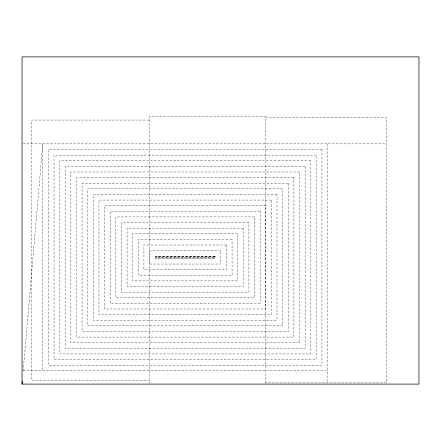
<?xml version="1.0" encoding="UTF-8"?>
<svg xmlns="http://www.w3.org/2000/svg" width="441" height="441" viewBox="0 0 441 441"><rect width="100%" height="100%" fill="white"/><g stroke="black" fill="none" stroke-linecap="round" stroke-linejoin="round"><path stroke-width="0.33" stroke-dasharray="2.21 1.65" d="M23.175 371.063L42.76 143.865L42.76 370.804M265.438 117.775L386.371 117.775L386.371 382.882L265.438 382.882M149.267 120.057L31.73 120.057L31.73 380.6L149.267 380.6M23.384 143.865L386.371 143.865M23.384 370.804L327.602 370.804M327.602 143.865L327.602 383.438M265.438 383.438L265.438 116.551L149.267 116.551L149.267 383.438M321.985 149.488L48.383 149.488L48.383 365.187L321.985 365.187L321.985 149.488M316.368 155.105L54 155.105L54 359.564L316.368 359.564L316.368 155.105M310.745 160.728L59.623 160.728L59.623 353.947L310.745 353.947L310.745 160.728M305.128 166.345L65.24 166.345L65.24 348.324L305.128 348.324L305.128 166.345M299.505 171.968L70.863 171.968L70.863 342.707L299.505 342.707L299.505 171.968M293.888 177.585L76.48 177.585L76.48 337.089L293.888 337.089L293.888 177.585M288.265 183.208L82.098 183.208L82.098 331.467L288.265 331.467L288.265 183.208M282.648 188.825L87.72 188.825L87.72 325.849L282.648 325.849L282.648 188.825M277.025 194.448L93.338 194.448L93.338 320.227L277.025 320.227L277.025 194.448M271.408 200.065L98.96 200.065L98.96 314.609L271.408 314.609L271.408 200.065M265.785 205.682L104.578 205.682L104.578 308.987L265.785 308.987L265.785 205.682M260.168 211.305L110.2 211.305L110.2 303.369L260.168 303.369L260.168 211.305M254.545 216.922L115.818 216.922L115.818 297.747L254.545 297.747L254.545 216.922M248.928 222.545L121.44 222.545L121.44 292.129L248.928 292.129L248.928 222.545M243.311 228.162L127.058 228.162L127.058 286.507L243.311 286.507L243.311 228.162M237.688 233.785L132.68 233.785L132.68 280.889L237.688 280.889L237.688 233.785M232.071 239.402L138.298 239.402L138.298 275.272L232.071 275.272L232.071 239.402M226.448 245.025L143.915 245.025L143.915 269.649L226.448 269.649L226.448 245.025M220.831 250.642L149.538 250.642L149.538 264.032L220.831 264.032L220.831 250.642M215.208 256.265L155.155 256.265L155.155 258.409L215.208 258.409L215.208 256.265M214.795 256.679L155.574 256.679L155.574 257.996L214.795 257.996L214.795 256.679M214.58 256.894L155.789 256.894L155.789 257.781L214.58 257.781L214.58 256.894"/><path stroke-width="0.66" d="M22.05 384.105L22.05 56.895L418.95 56.895L418.95 384.105L22.05 384.105L22.287 381.36"/></g></svg>
